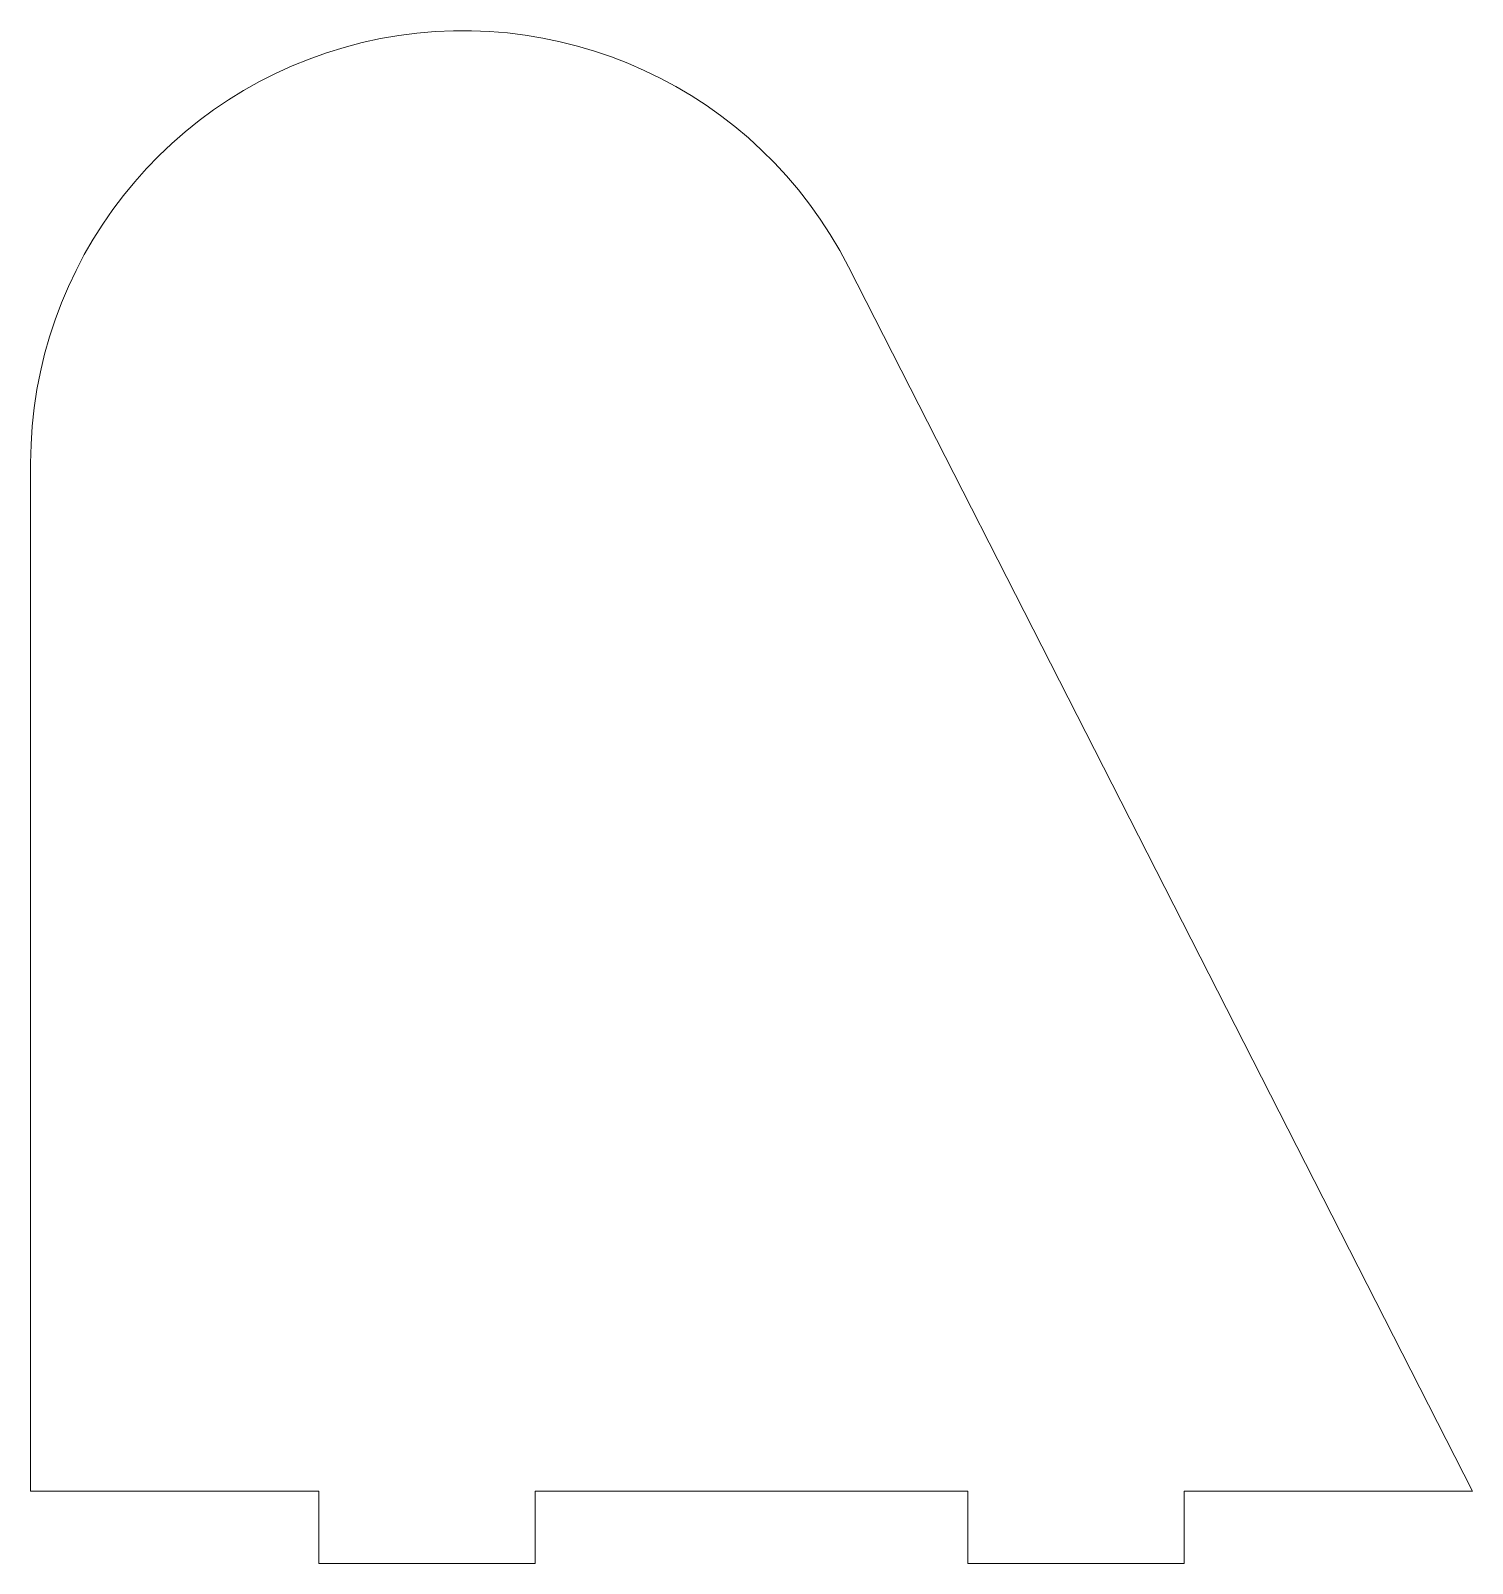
# Model space of a CAD drawing. Header units: millimetres. Extents: x 0 to 100, y -5 to 101.
import ezdxf

# ---------------------------------------------------------------- set-up
doc = ezdxf.new("R2010")
doc.units = ezdxf.units.MM

msp = doc.modelspace()

# ---------------------------------------------------------------- linework, layer by layer
at = {"color": 7, "linetype": 'Continuous', "lineweight": 15}
for p, q in [((100, 0), (56.73, 84.92)), ((0, 71.3), (0, 0)), ((0, 0), (20, 0)), ((20, 0), (20, -5)), ((35, -5), (35, 0)), ((35, 0), (65, 0)), ((65, 0), (65, -5)), ((80, -5), (80, 0)), ((80, 0), (100, 0)), ((20, -5), (35, -5)), ((65, -5), (80, -5))]:
    msp.add_line(p, q, dxfattribs=at)
msp.add_arc((30, 71.3), 30, 27, 180, dxfattribs=at)

doc.saveas('drawing.dxf')
